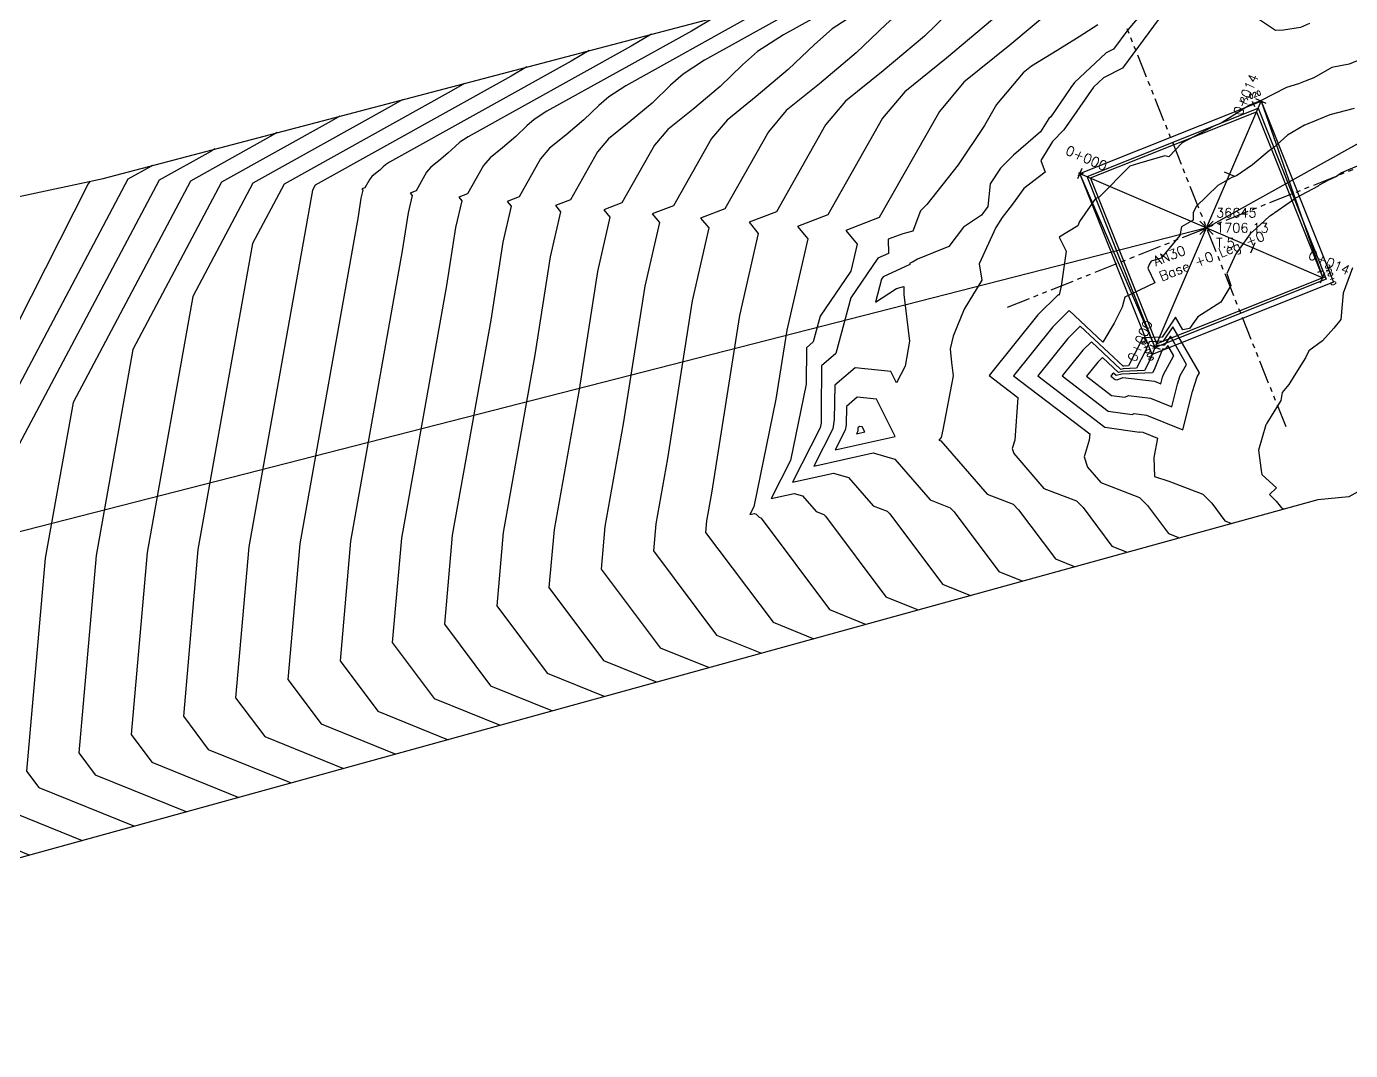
# Model space of a CAD drawing. Header units: metres. Extents: x 419533 to 423558, y 4805342 to 4807578.
# Drawn here: x 420567.4 to 420637.7, y 4805727.3 to 4805781.7 of the extents above; entities that cross this region are included whole.
import ezdxf

# ---------------------------------------------------------------- set-up
doc = ezdxf.new("R2010")
doc.units = ezdxf.units.M
doc.linetypes.add('PHANTOM', pattern=[2.5, 1.25, -0.25, 0.25, -0.25, 0.25, -0.25])
for name, color, linetype in [('_pieds', 253, 'Continuous'), ('C-ROAD-CNTR-N', 92, 'Continuous'), ('C-ROAD-STAN', 11, 'Continuous'), ('C-ROAD-STAN-MAJR', 11, 'Continuous'), ('C-ROAD-STAN-MINR', 11, 'Continuous'), ('C-TINN-BNDY', 110, 'Continuous'), ('C-TOPO-MAJR', 9, 'Continuous'), ('C-TOPO-MINR', 8, 'Continuous'), ('LS', 7, 'Continuous'), ('V-NODE', 1, 'Continuous'), ('V-NODE-TEXT', 11, 'Continuous')]:
    doc.layers.add(name, color=color, linetype=linetype)
doc.styles.get("Standard").update_dxf_attribs({"font": 'simplex.shx'})

# ---------------------------------------------------------------- blocks, each defined once
blk = doc.blocks.new('AeccTickTriangle')
at = {"color": 0, "linetype": 'ByBlock', "lineweight": -2}
blk.add_lwpolyline([(3.05311331771918e-16, 0.6666666666666667), (-0.5773502691896256, -0.333333333333333), (0.5773502691896257, -0.3333333333333335)], close=True, dxfattribs=at)
at = {"color": 0, "linetype": 'ByBlock', "lineweight": -2, "const_width": 0.0625}
blk.add_lwpolyline([(-0.03125, 0, 1), (0.03125, 0, 1)], format="xyb", close=True, dxfattribs=at)
blk = doc.blocks.new('AeccTickLine')
blk.add_line((0, -0.5), (0, 0.5))
blk = doc.blocks.new('AN30 +0 +0')
at = {"linetype": 'PHANTOM', "flags": 128}
for points in [[(0, -11.38231219537556), (0, 11.38231219444424)], [(-11.38231219508452, 0), (11.38231219508452, 0)]]:
    blk.add_lwpolyline(points, dxfattribs=at)
at = {"flags": 128}
blk.add_lwpolyline([(-4.74419642862631, -4.744196427986026), (-4.74419642862631, 4.744196428917348), (4.744196428568102, 4.744196428917348), (4.744196428568102, -4.744196427986026)], close=True, dxfattribs=at)
at = {"layer": 'LS', "insert": (-3.273187459330074, -0.3826382020488381), "char_height": 0.5157699281218149, "width": 9.13591657892082, "attachment_point": 1}
blk.add_mtext('AN30\\PBase +0 Leg +0', dxfattribs=at)
blk = doc.blocks.new('*U73')
at = {"color": 0, "linetype": 'ByBlock', "lineweight": -2, "transparency": 16777216}
for p, q in [((-0.7071067811865476, -0.7071067811865476), (0.7071067811865476, 0.7071067811865476)), ((-0.7071067811865476, 0.7071067811865476), (0.7071067811865476, -0.7071067811865476))]:
    blk.add_line(p, q, dxfattribs=at)
blk = doc.blocks.new('*U107', base_point=(420630.08, 4805770.97, 1706.13))
at = {"layer": 'V-NODE-TEXT', "linetype": 'ByBlock', "char_height": 0.5}
for s, insert, attachment_point in [('36645', (420630.5835533906, 4805771.52, 1706.13), 7), ('1706.13', (420630.5835533906, 4805770.97, 1706.13), 4), ('T.5', (420630.5835533906, 4805770.419999999, 1706.13), 1)]:
    blk.add_mtext(s, dxfattribs=dict(at, insert=insert, attachment_point=attachment_point))
blk = doc.blocks.new('*U108', base_point=(420630.08, 4805770.97, 1706.13))
at = {"layer": 'V-NODE-TEXT', "lineweight": -2}
blk.add_blockref('*U107', (420630.08, 4805770.97, 1706.13), dxfattribs=at)
blk = doc.blocks.new('*U109', base_point=(420630.08, 4805770.97, 1706.13))
at = {"layer": 'V-NODE', "lineweight": -2, "xscale": 0.5, "yscale": 0.5, "zscale": 0.5}
blk.add_blockref('*U73', (420630.08, 4805770.97, 1706.13), dxfattribs=at)
at = {"layer": 'V-NODE-TEXT', "lineweight": -2}
blk.add_blockref('*U108', (420630.08, 4805770.97, 1706.13), dxfattribs=at)
blk = doc.blocks.new('tower_bases_layout_1')
at = {"color": 31, "lineweight": 30, "true_color": 0xffbd7a, "elevation": 1718.013}
blk.add_lwpolyline([(423449.834, 4807399.592), (423130.593, 4807500.114), (421950.92, 4806612.998), (421795.045, 4806430.988), (421305.015, 4806147.038), (421305.015, 4806147.038), (420630.083, 4805770.97), (419765.157, 4805549.54), (419617.356, 4805580.088)], dxfattribs=at)
at = {"layer": '_pieds', "elevation": 1706.13, "flags": 128}
for points in [[(420627.1889878132, 4805764.243224112), (420623.3532241108, 4805773.861012185), (420632.9710121863, 4805777.696775888), (420636.8067758888, 4805768.078987814)], [(420627.3501951267, 4805764.618319545), (420623.7283195443, 4805773.699804872), (420632.8098048729, 4805777.321680455), (420636.4316804553, 4805768.240195127)]]:
    blk.add_lwpolyline(points, close=True, dxfattribs=at)
at = {"rotation": 21.7430891}
blk.add_blockref('AN30 +0 +0', (420630.08, 4805770.97, 1706.13), dxfattribs=at)
at = {"layer": 'V-NODE'}
blk.add_blockref('*U109', (420630.08, 4805770.97, 1706.13), dxfattribs=at)
blk = doc.blocks.new('leg_extensions_profiles_1')
at = {"layer": 'C-ROAD-CNTR-N', "color": 92, "linetype": 'Continuous', "lineweight": -3, "flags": 128}
blk.add_lwpolyline([(420627.3501951267, 4805764.618319545), (420623.3532241108, 4805773.861012185), (420632.9710121863, 4805777.696775888), (420636.2441327386, 4805768.320798784)], dxfattribs=at)
at = {"layer": 'C-ROAD-STAN', "color": 11, "linetype": 'Continuous', "lineweight": -3}
blk.add_circle((420627.3501951267, 4805764.618319545), 0.05, dxfattribs=at)
at = {"layer": 'C-TINN-BNDY', "color": 110, "linetype": 'Continuous', "lineweight": -3, "flags": 128}
for points in [[(420296.26, 4805703.792), (420365.403, 4805720.646), (420443.813, 4805743.55), (420493.397, 4805756.88), (420571.485, 4805773.595), (420628.982, 4805788.722), (420632.063, 4805789.238), (420633.817, 4805789.509), (420719.216, 4805820.939), (420765.286, 4805867.431), (420766.098, 4805868.385), (420768.036, 4805869.978), (420852.275, 4805909.574), (420915.396, 4805955.503), (420993.872, 4805994.451), (421033.053, 4806016.161), (421101.011, 4806050.421)], [(421153.82, 4806042.891), (421085.295, 4806009.979), (421037.348, 4805986.37), (420994.894, 4805949.359), (420921.637, 4805915.578), (420890.205, 4805900.173), (420841.568, 4805872.688), (420793.968, 4805840.145), (420761.057, 4805805.542), (420694.272, 4805788.321), (420637.63, 4805756.679), (420635.977, 4805756.526), (420540.025, 4805730.054), (420500.491, 4805719.481), (420422.087, 4805699.837), (420396.243, 4805692.836), (420350.788, 4805681.109)]]:
    blk.add_lwpolyline(points, dxfattribs=at)
at = {"layer": 'C-TOPO-MAJR', "color": 9, "linetype": 'Continuous', "lineweight": -3, "flags": 128}
for points, elevation in [([(420638.0688119508, 4805779.840827768), (420637.6485746479, 4805779.656661971), (420636.7277655173, 4805779.491439081), (420635.7794321881, 4805778.931606691), (420635.3051444522, 4805778.753365667), (420634.964651325, 4805778.613421897), (420634.3202166667, 4805778.426169047), (420634.2765416013, 4805778.40816091), (420632.973832, 4805777.722706666), (420632.3626763485, 4805777.487605809), (420631.9688753541, 4805777.23723796), (420630.8444509202, 4805776.533231596), (420630.4653832853, 4805776.37254611), (420628.7882551351, 4805775.490516757), (420628.0744031621, 4805774.744126482), (420627.8608780488, 4805774.784864112), (420626.4578666667, 4805774.391777777), (420626.0038624535, 4805774.247996282), (420624.367826087, 4805772.590369565), (420624.1763877551, 4805772.525954082), (420623.323831058, 4805771.311974403), (420623.242425, 4805771.080275), (420622.2442747253, 4805770.473065934), (420622.6220425532, 4805769.729106383), (420622.3590740741, 4805767.868407408), (420622.2402677165, 4805767.411125984), (420622.2339856558, 4805767.398592213), (420622.2252540107, 4805767.383740642), (420622.1987995405, 4805767.408541643), (420621.1118276235, 4805766.340582401), (420618.5279329321, 4805763.122407051), (420620.0593397075, 4805761.953967379), (420619.8915863193, 4805759.684461145), (420619.7594137011, 4805759.251342527), (420619.8445059246, 4805758.979124237), (420621.4424862035, 4805757.13139649), (420623.1643256869, 4805756.467698261), (420623.51643531, 4805756.113062443), (420625.0488569917, 4805754.067524952), (420625.8662751142, 4805753.736572899)], 1705), ([(420627.0753637306, 4805788.220379274), (420625.0409489085, 4805787.014459823), (420624.3402983217, 4805786.625079954), (420622.0468852763, 4805785.137716488), (420620.7047250689, 4805783.957256381), (420618.7057608832, 4805782.033235077), (420616.2635942857, 4805779.984791689), (420614.0462919659, 4805778.197750458), (420612.8666773819, 4805776.792352113), (420609.9627366259, 4805771.667173708), (420608.3507802329, 4805771.046297705), (420608.8959098827, 4805770.383850871), (420607.7851982484, 4805765.540466759), (420607.2091133005, 4805761.863305419), (420606.0365585403, 4805756.155073999), (420605.8241070111, 4805755.74001476), (420606.0757342309, 4805755.795668662), (420606.1670060719, 4805755.769713685), (420606.3165487477, 4805755.596799066), (420606.4016586842, 4805755.563992689), (420606.4190633423, 4805755.546463163), (420610.0541492415, 4805750.694205731), (420611.993161934, 4805749.909148227)], 1700), ([(420610.5247016696, 4805783.8660327), (420609.0959837696, 4805783.019146074), (420603.4191216293, 4805779.864284178), (420602.2837640502, 4805779.127962656), (420601.6193256198, 4805778.543574104), (420600.6297353918, 4805777.591084463), (420599.4207371428, 4805776.57699948), (420598.323058293, 4805775.692322031), (420597.7390883181, 4805774.996577465), (420596.3014880772, 4805772.459350183), (420595.5034866392, 4805772.151984584), (420595.7733538927, 4805771.824039281), (420595.2234944268, 4805769.426314689), (420594.4090416926, 4805764.227647169), (420592.7257527903, 4805754.794349798), (420592.3838861789, 4805750.8923243), (420595.0594414913, 4805747.32088651), (420598.1200487537, 4805746.081723555)], 1695), ([(420593.9740396085, 4805779.511686126), (420593.1510186307, 4805779.023832323), (420582.7455719675, 4805773.241104758), (420582.5966778672, 4805772.959948069), (420579.2191629067, 4805754.032060556), (420578.5166775068, 4805746.013974405), (420580.064733741, 4805743.94756729), (420584.2469355735, 4805742.254298883)], 1690), ([(420577.4233775475, 4805775.157339551), (420577.2060534918, 4805775.028518573), (420574.4584274521, 4805773.501551654), (420566.7128955845, 4805758.875665926), (420565.712573023, 4805753.269771313), (420564.6494688347, 4805741.13562451), (420565.0700259908, 4805740.574248069), (420570.3738223932, 4805738.426874212)], 1685)]:
    blk.add_lwpolyline(points, dxfattribs=dict(at, elevation=elevation))
for points, elevation in [([(420624.9853705933, 4805763.08457386), (420625.2164909586, 4805762.908232598), (420625.3355022831, 4805762.891205479), (420625.620631518, 4805763.025784473), (420627.3051201716, 4805762.817339056), (420627.647869641, 4805762.68004113), (420627.7362409178, 4805763.041625239), (420627.7821591368, 4805763.179928523), (420628.3165172637, 4805764.152131978), (420628.3314574912, 4805764.161893808), (420628.0144624697, 4805764.715205812), (420627.8986712223, 4805764.543117844), (420627.89448057, 4805764.522879533), (420627.7296460156, 4805764.517070699), (420627.2951920662, 4805763.425958825), (420627.2094350797, 4805763.260560364), (420625.5786457143, 4805763.19845551), (420625.2792256507, 4805763.117713174), (420625.1319797052, 4805763.255755887), (420625.0885676163, 4805763.213103137), (420624.9853705933, 4805763.08457386)], 1710), ([(420611.5548439223, 4805760.174958515), (420611.4800110701, 4805760.028760148), (420611.920815472, 4805760.1262555), (420611.7831697723, 4805760.401527951), (420611.6423873331, 4805760.415409737), (420611.5633612197, 4805760.346953871), (420611.5601582003, 4805760.212676343), (420611.5548439223, 4805760.174958515)], 1705)]:
    blk.add_lwpolyline(points, close=True, dxfattribs=dict(at, elevation=elevation))
at = {"layer": 'C-TOPO-MINR', "color": 8, "linetype": 'Continuous', "lineweight": -3, "flags": 128}
for points, elevation in [([(420622.3209659815, 4805782.9216652), (420619.6321657143, 4805780.66635013), (420617.1909387005, 4805778.698836145), (420615.8921951947, 4805777.151507042), (420612.6949863356, 4805771.508738413), (420610.9202389517, 4805770.825160329), (420611.5204210807, 4805770.095813189), (420611.1927790698, 4805768.667093024), (420609.5491884853, 4805766.26870802), (420609.1791466766, 4805764.905974378), (420608.8293583062, 4805764.603599349), (420608.8179783025, 4805762.664988513), (420607.9848606184, 4805758.609204764), (420606.9552878229, 4805756.597763837), (420608.1747120419, 4805756.867471204), (420608.6170294255, 4805756.741689397), (420609.3417362389, 4805755.903718551), (420609.7541920847, 4805755.744733804), (420609.8385377359, 4805755.659783019), (420613.0530907915, 4805751.368869575), (420614.76778457, 4805750.674633161)], 1701), ([(420624.2972830357, 4805781.752649107), (420623.303697609, 4805781.104534458), (420622.1337924528, 4805780.389509434), (420620.7747735849, 4805779.553886792), (420620.3355854351, 4805779.199921831), (420618.9177130074, 4805777.510661973), (420618.2857938144, 4805776.39538488), (420616.8920821918, 4805774.316767124), (420615.2182303082, 4805772.203215754), (420614.8922, 4805771.874745455), (420614.4775257143, 4805770.792451428), (420613.9385555555, 4805770.640873738), (420613.1691229135, 4805770.365412747), (420613.1804179105, 4805769.612910448), (420612.6236849475, 4805769.353343057), (420611.1852405757, 4805767.2543146), (420610.3818945414, 4805764.295874118), (420609.6225179153, 4805763.639429968), (420609.6083779528, 4805761.230653544), (420609.6024370478, 4805760.612772794), (420609.5644174645, 4805760.342930664), (420608.0864686347, 4805757.455512915), (420610.2736898529, 4805757.939273747), (420611.0670527791, 4805757.713665109), (420612.36692373, 4805756.210638036), (420613.1067254853, 4805755.925474918), (420613.2580121294, 4805755.773102875), (420616.0520323415, 4805752.043533419), (420617.5424072061, 4805751.440118096)], 1702), ([(420627.1178333969, 4805782.909611514), (420625.8941863388, 4805781.488402186), (420625.1269730348, 4805780.457363346), (420624.7365130517, 4805780.25616991), (420623.0590266344, 4805778.682513317), (420622.8763763201, 4805778.419585326), (420621.799195882, 4805776.865213689), (420621.7050701553, 4805776.768052328), (420621.264403255, 4805776.059358046), (420619.8154055158, 4805774.83114811), (420619.1310000001, 4805774.1285), (420618.5775086207, 4805773.303900862), (420618.4695711539, 4805772.095511538), (420618.120984917, 4805771.641524887), (420617.164974943, 4805770.998833713), (420616.3882904809, 4805769.96964475), (420614.732544, 4805769.296496), (420614.454637744, 4805769.136639914), (420614.3201092564, 4805769.088477997), (420614.3210608496, 4805769.025080367), (420612.9078156359, 4805768.36617853), (420612.8212926662, 4805768.23992118), (420612.4893777778, 4805767.017595556), (420613.6079555555, 4805767.754733333), (420614.0042033898, 4805767.849067796), (420613.9954166667, 4805767.431), (420614.3086506469, 4805764.946036968), (420614.0760013908, 4805763.618148818), (420613.6175447316, 4805762.731164016), (420613.3102919254, 4805763.345627329), (420611.4097289961, 4805763.533031452), (420610.342876466, 4805762.608877248), (420610.2996357039, 4805760.796130624), (420610.2278929504, 4805760.286939948), (420609.2176494465, 4805758.313261992), (420612.372667664, 4805759.01107629), (420613.5170761326, 4805758.685640821), (420615.3921112212, 4805756.51755752), (420616.4592588858, 4805756.106216032), (420616.6774865229, 4805755.886422731), (420619.0509738916, 4805752.718197264), (420620.3170298421, 4805752.205603031)], 1703), ([(420635.543220339, 4805781.819661017), (420635.0635724638, 4805781.60242029), (420634.1603684211, 4805781.457707603), (420633.7312067308, 4805781.440269231), (420632.6229222798, 4805782.189373056)], 1704), ([(420627.5668639344, 4805782.092773771), (420625.60275, 4805779.45325), (420624.6031480778, 4805778.93818225), (420624.0699225182, 4805778.437961259), (420622.9052812674, 4805776.761441913), (420622.4959126321, 4805776.170722871), (420621.8902340425, 4805775.545510638), (420621.270470489, 4805774.548787521), (420621.5008144765, 4805773.91739494), (420620.3736993958, 4805773.060827039), (420619.7654158126, 4805772.230363836), (420619.2200515127, 4805771.525381031), (420618.8804068582, 4805770.977231696), (420617.9944163265, 4805769.060995919), (420618.1468623088, 4805768.188216968), (420617.2007597766, 4805766.645815643), (420616.6237270955, 4805765.209748538), (420616.4663559322, 4805764.549937853), (420616.5325454546, 4805763.82106993), (420616.6161597633, 4805763.106071006), (420616.0643529412, 4805760.232397058), (420615.9852795699, 4805759.826928315), (420615.8527933579, 4805759.690121771), (420615.9670994862, 4805759.657616534), (420618.4172987123, 4805756.824477006), (420619.8117922864, 4805756.286957147), (420620.0969609165, 4805755.999742587), (420622.0499154416, 4805753.392861107), (420623.0916524782, 4805752.971087964)], 1704), ([(420637.9040738377, 4805777.302817685), (420636.6289194805, 4805776.974122077), (420636.6225333333, 4805776.970165431), (420636.6175016465, 4805776.96815697), (420635.5048065934, 4805776.511876923), (420635.4582142857, 4805776.495571428), (420635.2938100471, 4805776.427784145), (420635.2710823137, 4805776.415825362), (420634.36948, 4805775.88516), (420633.637, 4805775.212384615), (420633.4240708899, 4805775.066425339), (420632.5143415638, 4805774.307122085), (420631.657515689, 4805773.736813097), (420631.4234688857, 4805773.634784371), (420630.6671753681, 4805773.214607765), (420629.5253968254, 4805772.096), (420629.3553106267, 4805771.758833787), (420629.3581680328, 4805771.382905737), (420628.7460740741, 4805771.020773662), (420628.6505563218, 4805770.567724138), (420627.6576977777, 4805769.363466666), (420627.1423741496, 4805769.190069728), (420627.026049488, 4805769.02443174), (420626.9587435897, 4805768.832864469), (420627.3259240374, 4805768.055499479), (420625.72904037, 4805767.28244323), (420625.5914488189, 4805766.752858268), (420625.1663627049, 4805765.904739754), (420624.5755213904, 4805764.899783422), (420622.7854355734, 4805766.577984491), (420621.9071756221, 4805765.715086549), (420619.8194204643, 4805763.114840413), (420623.8737379078, 4805760.021458942), (420623.8492410423, 4805759.690045137), (420623.5819225979, 4805758.814064947), (420623.7540211849, 4805758.263504847), (420624.4676736946, 4805757.438315975), (420626.5168590875, 4805756.648439375), (420626.9359097035, 4805756.2263823), (420628.0477985417, 4805754.742188795), (420628.6408977503, 4805754.502057834)], 1706), ([(420638.1925258019, 4805774.291582985), (420637.2475681818, 4805773.889928571), (420636.9670958084, 4805773.68697006), (420636.523253012, 4805773.484554217), (420636.0596756756, 4805773.232874517), (420636.0027517517, 4805773.182876877), (420634.8005525555, 4805772.540352941), (420634.6941967044, 4805772.451254377), (420633.4626355749, 4805771.611535792), (420633.391130719, 4805771.563956427), (420632.5122325315, 4805770.757915235), (420632.492998776, 4805770.747407589), (420632.4868666667, 4805770.729777778), (420632.3963205128, 4805770.640942308), (420631.6291798715, 4805769.5884197), (420631.1579563107, 4805768.549101942), (420631.3556996527, 4805767.911097223), (420630.8315369128, 4805767.024236578), (420629.6084273684, 4805766.248762106), (420629.1702058823, 4805765.617231618), (420628.8070133333, 4805765.558156667), (420628.4285060532, 4805766.218837772), (420627.7168764828, 4805765.161219959), (420627.7165012953, 4805765.159408031), (420626.6764390185, 4805765.122755831), (420626.6090258599, 4805764.953450666), (420625.9277342445, 4805763.639451784), (420625.6872171428, 4805763.630292245), (420625.6430571505, 4805763.618383955), (420623.3720716063, 4805765.747427341), (420622.7025236206, 4805765.089590696), (420621.1109079966, 4805763.107273775), (420624.6754951697, 4805760.387548923), (420626.5110159817, 4805760.124938356), (420626.5366222479, 4805760.137024334), (420626.6878991416, 4805760.118304721), (420627.4722712456, 4805759.804102445), (420627.2809407407, 4805758.763377778), (420627.3113409611, 4805757.765496568), (420628.0710069204, 4805757.522384083), (420629.869392488, 4805756.829180489), (420630.355384097, 4805756.339702156), (420631.0467400918, 4805755.41685264), (420631.4155203864, 4805755.267542767)], 1707), ([(420637.8268625, 4805768.843275), (420637.3271555555, 4805767.491577778), (420637.2001666667, 4805766.104111111), (420636.8403378996, 4805765.633022831), (420636.2384263566, 4805764.959728682), (420635.5120091743, 4805764.431348624), (420635.3316031746, 4805764.061888888), (420634.9116666667, 4805763.384333333), (420634.4421083123, 4805762.642088161), (420634.0874935065, 4805762.223201298), (420634.0161858407, 4805761.798610619), (420633.271173913, 4805760.586130435), (420633.2552061069, 4805760.542633588), (420633.2235949367, 4805760.498240506), (420632.8341122449, 4805759.162316326), (420632.9683571429, 4805758.0785), (420633.0063015873, 4805757.874285715), (420633.0193444109, 4805757.857102719), (420633.7921686047, 4805757.165174419), (420633.4222453609, 4805756.808164949), (420633.7748584906, 4805756.453022012), (420634.0456816418, 4805756.091516484), (420634.1901430224, 4805756.033027702)], 1708), ([(420623.7652313184, 4805787.34950996), (420621.8519558807, 4805786.215397074), (420620.1560629832, 4805785.272920799), (420618.0942610311, 4805783.935765722), (420616.8876451791, 4805782.874519926), (420615.0905557849, 4805781.144804955), (420612.8950228571, 4805779.303233246), (420610.9016452313, 4805777.696664773), (420609.8411595692, 4805776.433197184), (420607.2304869161, 4805771.825609002), (420605.7813215142, 4805771.26743508), (420606.2713986847, 4805770.671888554), (420605.2728574841, 4805766.317636346), (420603.7938166356, 4805756.876890064), (420603.5310246972, 4805755.404181192), (420603.4776531166, 4805754.795004216), (420607.0552076914, 4805750.019541887), (420609.2185392979, 4805749.143663293)], 1699), ([(420620.4550989062, 4805786.478640645), (420618.6629628529, 4805785.416334324), (420615.9718276447, 4805783.920761644), (420614.1416367859, 4805782.733814956), (420613.0705652893, 4805781.791783471), (420611.4753506866, 4805780.256374831), (420609.5264514286, 4805778.621674805), (420607.7569984967, 4805777.195579087), (420606.8156417564, 4805776.074042254), (420604.4982372064, 4805771.984044298), (420603.2118627955, 4805771.488572456), (420603.6468874867, 4805770.959926235), (420602.7605167197, 4805767.094805932), (420601.4476228998, 4805758.71457934), (420600.8297067205, 4805755.251723344), (420600.7042113821, 4805753.819334237), (420604.0562661414, 4805749.344878043), (420606.4439166618, 4805748.378178358)], 1698), ([(420617.1449664939, 4805785.60777133), (420615.4739698251, 4805784.617271573), (420611.7875923063, 4805782.568602488), (420610.1890125406, 4805781.53186419), (420609.2534853995, 4805780.709047016), (420607.8601455883, 4805779.367944708), (420606.15788, 4805777.940116364), (420604.6123517621, 4805776.694493402), (420603.7901239436, 4805775.714887324), (420601.7659874966, 4805772.142479593), (420600.6424040767, 4805771.709709832), (420601.0223762887, 4805771.247963917), (420600.2481759554, 4805767.871975518), (420599.1014291641, 4805760.552268616), (420598.1283887438, 4805755.099265495), (420597.9307696477, 4805752.843664258), (420601.0573245913, 4805748.670214199), (420603.6692940258, 4805747.612693424)], 1697), ([(420613.8348340818, 4805784.736902015), (420612.2849767974, 4805783.818208824), (420607.6033569677, 4805781.216443334), (420606.2363882954, 4805780.329913422), (420605.4364055097, 4805779.62631056), (420604.2449404901, 4805778.479514586), (420602.7893085714, 4805777.258557922), (420601.4677050275, 4805776.193407716), (420600.7646061309, 4805775.355732394), (420599.0337377869, 4805772.300914888), (420598.072945358, 4805771.930847208), (420598.3978650906, 4805771.536001599), (420597.7358351911, 4805768.649145103), (420596.7552354283, 4805762.389957893), (420595.427070767, 4805754.946807646), (420595.1573279133, 4805751.867994279), (420598.0583830413, 4805747.995550354), (420600.8946713898, 4805746.84720849)], 1696), ([(420607.2145692573, 4805782.995163385), (420605.9069907418, 4805782.220083323), (420599.2348862908, 4805778.512125023), (420598.3311398049, 4805777.92601189), (420597.80224573, 4805777.460837649), (420597.0145302935, 4805776.702654339), (420596.0521657143, 4805775.895441039), (420595.1784115584, 4805775.191236345), (420594.7135705054, 4805774.637422535), (420593.5692383674, 4805772.617785478), (420592.9340279205, 4805772.373121959), (420593.1488426946, 4805772.112076964), (420592.7111536624, 4805770.203484275), (420592.0628479568, 4805766.065336444), (420590.0244348136, 4805754.64189195), (420589.6104444445, 4805749.91665432), (420592.0604999412, 4805746.646222666), (420595.3454261177, 4805745.316238621)], 1694), ([(420603.9044368452, 4805782.124294071), (420602.717997714, 4805781.421020573), (420595.0506509523, 4805777.159965868), (420594.3785155597, 4805776.724061124), (420593.9851658402, 4805776.378101193), (420593.3993251952, 4805775.814224216), (420592.6835942857, 4805775.213882597), (420592.0337648237, 4805774.69015066), (420591.6880526926, 4805774.278267605), (420590.8369886577, 4805772.776220773), (420590.3645692018, 4805772.594259335), (420590.5243314966, 4805772.400114646), (420590.1988128981, 4805770.980653862), (420589.7166542211, 4805767.90302572), (420587.3231168368, 4805754.489434102), (420586.83700271, 4805748.940984342), (420589.0615583911, 4805745.971558822), (420592.5708034816, 4805744.550753687)], 1693), ([(420600.5943044329, 4805781.253424755), (420599.5290046863, 4805780.621957824), (420590.8664156138, 4805775.807806713), (420590.4258913145, 4805775.522110357), (420590.1680859504, 4805775.295364738), (420589.7841200969, 4805774.925794094), (420589.3150228572, 4805774.532324156), (420588.8891180892, 4805774.189064974), (420588.6625348799, 4805773.919112676), (420588.1047389479, 4805772.934656069), (420587.795110483, 4805772.815396711), (420587.8998202986, 4805772.688152328), (420587.6864721337, 4805771.757823447), (420587.3704604854, 4805769.740714996), (420584.6217988601, 4805754.336976252), (420584.0635609757, 4805747.965314363), (420586.0626168411, 4805745.296894978), (420589.7961808455, 4805743.785268752)], 1692), ([(420597.2841720207, 4805780.38255544), (420596.3400116585, 4805779.822895073), (420586.6821802753, 4805774.455647558), (420586.4732670692, 4805774.320159591), (420586.3510060606, 4805774.212628283), (420586.1689149986, 4805774.037363971), (420585.9464514286, 4805773.850765713), (420585.7444713546, 4805773.687979288), (420585.6370170671, 4805773.559957746), (420585.3724892382, 4805773.093091363), (420585.2256517643, 4805773.036534087), (420585.2753091006, 4805772.97619001), (420585.1741313695, 4805772.534993033), (420585.0242667496, 4805771.578404273), (420581.9204808834, 4805754.184518404), (420581.2901192412, 4805746.989644384), (420583.0636752911, 4805744.622231133), (420587.0215582095, 4805743.019783818)], 1691), ([(420590.6639071963, 4805778.640816811), (420589.9620256029, 4805778.224769574), (420581.0881430644, 4805773.293194138), (420579.4199214107, 4805770.14309164), (420576.5178449299, 4805753.879602707), (420575.7432357724, 4805745.038304426), (420577.065792191, 4805743.272903445), (420581.4723129374, 4805741.488813949)], 1689), ([(420587.3537747841, 4805777.769947495), (420586.7730325751, 4805777.425706823), (420579.4307141614, 4805773.345283517), (420576.2431649542, 4805767.326235212), (420573.8165269532, 4805753.727144859), (420572.969794038, 4805744.062634448), (420574.066850641, 4805742.598239602), (420578.6976903013, 4805740.723329015)], 1688), ([(420584.0436423719, 4805776.899078181), (420583.5840395474, 4805776.626644073), (420577.7732852583, 4805773.397372896), (420573.0664084976, 4805764.509378783), (420571.1152089765, 4805753.574687011), (420570.1963523036, 4805743.086964468), (420571.0679090909, 4805741.923575757), (420575.9230676653, 4805739.95784408)], 1687), ([(420580.7335099597, 4805776.028208866), (420580.3950465196, 4805775.827581324), (420576.1158563552, 4805773.449462275), (420569.8896520411, 4805761.692522354), (420568.4138909997, 4805753.422229161), (420567.4229105691, 4805742.111294489), (420568.0689675409, 4805741.248911913), (420573.1484450292, 4805739.192359146)], 1686), ([(420574.1132451353, 4805774.286470236), (420574.017060464, 4805774.229455823), (420572.800998549, 4805773.553641032), (420563.536139128, 4805756.058809497), (420563.0112550463, 4805753.117313465), (420561.8760271003, 4805740.159954531), (420562.0710844408, 4805739.899584224), (420567.5991997571, 4805737.661389277)], 1684), ([(420570.7879971836, 4805773.445804194), (420570.6832000145, 4805773.300394154), (420563.8723032258, 4805759.8754), (420560.3593826715, 4805753.241953068), (420560.3099370695, 4805752.964855616), (420559.7887991632, 4805747.016648536), (420559.1343128519, 4805739.376110549), (420559.1875676182, 4805739.17818781), (420564.8245771211, 4805736.895904343)], 1683)]:
    blk.add_lwpolyline(points, dxfattribs=dict(at, elevation=elevation))
for points, elevation in [([(420622.4023955288, 4805763.099707137), (420624.8558270994, 4805761.227776814), (420626.1191780822, 4805761.047027397), (420626.2312920046, 4805761.09994438), (420626.8936394849, 4805761.017982833), (420628.823192053, 4805760.245046358), (420629.3206896112, 4805762.280630975), (420629.579192178, 4805763.059227242), (420629.6917996128, 4805763.264103581), (420629.694948027, 4805763.266160731), (420628.2904915254, 4805765.717627119), (420627.7774747293, 4805764.955185921), (420627.7758277202, 4805764.947231865), (420627.0275080175, 4805764.920860787), (420626.8377479287, 4805764.444286719), (420626.3549678563, 4805763.513154645), (420625.6510266667, 4805763.486346667), (420625.5217799839, 4805763.451493694), (420623.9587076393, 4805764.91687019), (420623.4978716192, 4805764.464094843), (420622.4023955288, 4805763.099707137)], 1708), ([(420623.6938830611, 4805763.092140499), (420625.036159029, 4805762.068004706), (420625.7273401826, 4805761.969116438), (420625.9259617613, 4805762.062864427), (420627.0993798283, 4805761.917660944), (420628.235530847, 4805761.462543744), (420628.5284652645, 4805762.661128107), (420628.6806756575, 4805763.119577883), (420629.0041584382, 4805763.708117779), (420629.0132027591, 4805763.71402727), (420628.1524769976, 4805765.216416465), (420627.8380729757, 4805764.749151883), (420627.8351541451, 4805764.735055699), (420627.3785770165, 4805764.718965744), (420627.0664699975, 4805763.935122772), (420626.782201468, 4805763.386857505), (420625.6148361905, 4805763.342401088), (420625.4005028173, 4805763.284603435), (420624.5453436722, 4805764.086313038), (420624.2932196177, 4805763.83859899), (420623.6938830611, 4805763.092140499)], 1709), ([(420610.8913684363, 4805760.230949231), (420610.3488302583, 4805759.171011071), (420613.5446621718, 4805759.877852377), (420612.5467308489, 4805761.873577639), (420611.5260581646, 4805761.974220594), (420610.9531188429, 4805761.477915559), (420610.9298969521, 4805760.504403483), (420610.8913684363, 4805760.230949231)], 1704)]:
    blk.add_lwpolyline(points, close=True, dxfattribs=dict(at, elevation=elevation))
at = {"layer": 'C-ROAD-STAN', "color": 11, "linetype": 'Continuous', "lineweight": -3, "xscale": 0.02999999999999999, "yscale": 0.02999999999999999, "zscale": 0.02999999999999999}
for p in [(420632.9710121863, 4805777.696775888), (420623.3532241108, 4805773.861012185)]:
    blk.add_blockref('AeccTickTriangle', p, dxfattribs=at)
at = {"layer": 'C-ROAD-STAN-MAJR', "color": 11, "linetype": 'Continuous', "lineweight": -3}
for p, xscale, yscale, zscale, rotation in [((420632.5768276957, 4805777.539567334), 0.3, 0.3, 0.3, 21.74308910325897), ((420636.2441327386, 4805768.320798784), 0.3, 0.3, 0.3, 289.2439145713701), ((420627.3501951267, 4805764.618319545), 0.2999999999999999, 0.2999999999999999, 0.2999999999999999, 113.3859049608225)]:
    blk.add_blockref('AeccTickLine', p, dxfattribs=dict(at, xscale=xscale, yscale=yscale, zscale=zscale, rotation=rotation))
at = {"layer": 'C-ROAD-STAN-MINR', "color": 11, "linetype": 'Continuous', "lineweight": -3}
for p, xscale, yscale, zscale, rotation in [((420623.3809740613, 4805773.796842527), 0.2999999999999999, 0.2999999999999999, 0.2999999999999999, 113.3859049608225), ((420636.1270452829, 4805768.656200211), 0.3, 0.3, 0.3, 289.2439145713701)]:
    blk.add_blockref('AeccTickLine', p, dxfattribs=dict(at, xscale=xscale, yscale=yscale, zscale=zscale, rotation=rotation))
at = {"layer": 'C-ROAD-STAN-MAJR', "color": 11, "linetype": 'Continuous', "lineweight": -3, "char_height": 0.254}
for s, insert, attachment_point, rotation in [('0+020', (420632.4606930616, 4805777.830763139), 8, 21.743089103258974), ('0+030', (420636.5401156225, 4805768.424125365), 2, 109.24391457137007), ('0+000', (420627.0624484312, 4805764.493884464), 2, 293.3859049608225)]:
    blk.add_mtext(s, dxfattribs=dict(at, insert=insert, attachment_point=attachment_point, rotation=rotation))

msp = doc.modelspace()

# ---------------------------------------------------------------- linework, layer by layer
at = {"layer": 'C-ROAD-CNTR-N', "color": 92, "linetype": 'Continuous', "lineweight": -3, "flags": 128}
for points in [[(420627.3501951267, 4805764.618319545), (420630.08, 4805770.97), (420632.9710121863, 4805777.696775888)], [(420623.3532241108, 4805773.861012185), (420630.08, 4805770.97), (420636.2441327386, 4805768.320798784)]]:
    msp.add_lwpolyline(points, dxfattribs=at)
at = {"layer": 'C-ROAD-STAN', "color": 11, "linetype": 'Continuous', "lineweight": -3}
for centre in [(420623.3532241108, 4805773.861012185), (420627.3501951267, 4805764.618319545)]:
    msp.add_circle(centre, 0.05, dxfattribs=at)
at = {"layer": 'C-TOPO-MAJR', "color": 9, "linetype": 'Continuous', "lineweight": -3, "flags": 128}
for points, elevation in [([(420627.0753637306, 4805788.220379274), (420625.0409489085, 4805787.014459823), (420624.3402983217, 4805786.625079954), (420622.0468852763, 4805785.137716488), (420620.7047250689, 4805783.957256381), (420618.7057608832, 4805782.033235077), (420616.2635942857, 4805779.984791689), (420614.0462919659, 4805778.197750458), (420612.8666773819, 4805776.792352113), (420609.9627366259, 4805771.667173708), (420608.3507802329, 4805771.046297705), (420608.8959098827, 4805770.383850871), (420607.7851982484, 4805765.540466759), (420607.2091133005, 4805761.863305419), (420606.0365585403, 4805756.155073999), (420605.8241070111, 4805755.74001476), (420606.0757342309, 4805755.795668662), (420606.1670060719, 4805755.769713685), (420606.3165487477, 4805755.596799066), (420606.4016586842, 4805755.563992689), (420606.4190633423, 4805755.546463163), (420610.0541492415, 4805750.694205731), (420611.993161934, 4805749.909148227)], 1700), ([(420610.5247016696, 4805783.8660327), (420609.0959837696, 4805783.019146074), (420603.4191216293, 4805779.864284178), (420602.2837640502, 4805779.127962656), (420601.6193256198, 4805778.543574104), (420600.6297353918, 4805777.591084463), (420599.4207371428, 4805776.57699948), (420598.323058293, 4805775.692322031), (420597.7390883181, 4805774.996577465), (420596.3014880772, 4805772.459350183), (420595.5034866392, 4805772.151984584), (420595.7733538927, 4805771.824039281), (420595.2234944268, 4805769.426314689), (420594.4090416926, 4805764.227647169), (420592.7257527903, 4805754.794349798), (420592.3838861789, 4805750.8923243), (420595.0594414913, 4805747.32088651), (420598.1200487537, 4805746.081723555)], 1695), ([(420638.0688119508, 4805779.840827768), (420637.6485746479, 4805779.656661971), (420636.7277655173, 4805779.491439081), (420635.7794321881, 4805778.931606691), (420635.3051444522, 4805778.753365667), (420634.964651325, 4805778.613421897), (420634.3202166667, 4805778.426169047), (420634.2765416013, 4805778.40816091), (420632.973832, 4805777.722706666), (420632.3626763485, 4805777.487605809), (420631.9688753541, 4805777.23723796), (420630.8444509202, 4805776.533231596), (420630.4653832853, 4805776.37254611), (420628.7882551351, 4805775.490516757), (420628.0744031621, 4805774.744126482), (420627.8608780488, 4805774.784864112), (420626.4578666667, 4805774.391777777), (420626.0038624535, 4805774.247996282), (420624.367826087, 4805772.590369565), (420624.1763877551, 4805772.525954082), (420623.323831058, 4805771.311974403), (420623.242425, 4805771.080275), (420622.2442747253, 4805770.473065934), (420622.6220425532, 4805769.729106383), (420622.3590740741, 4805767.868407408), (420622.2402677165, 4805767.411125984), (420622.2339856558, 4805767.398592213), (420622.2252540107, 4805767.383740642), (420622.1987995405, 4805767.408541643), (420621.1118276235, 4805766.340582401), (420618.5279329321, 4805763.122407051), (420620.0593397075, 4805761.953967379), (420619.8915863193, 4805759.684461145), (420619.7594137011, 4805759.251342527), (420619.8445059246, 4805758.979124237), (420621.4424862035, 4805757.13139649), (420623.1643256869, 4805756.467698261), (420623.51643531, 4805756.113062443), (420625.0488569917, 4805754.067524952), (420625.8662751142, 4805753.736572899)], 1705), ([(420593.9740396085, 4805779.511686126), (420593.1510186307, 4805779.023832323), (420582.7455719675, 4805773.241104758), (420582.5966778672, 4805772.959948069), (420579.2191629067, 4805754.032060556), (420578.5166775068, 4805746.013974405), (420580.064733741, 4805743.94756729), (420584.2469355735, 4805742.254298883)], 1690), ([(420577.4233775475, 4805775.157339551), (420577.2060534918, 4805775.028518573), (420574.4584274521, 4805773.501551654), (420566.7128955845, 4805758.875665926), (420565.712573023, 4805753.269771313), (420564.6494688347, 4805741.13562451), (420565.0700259908, 4805740.574248069), (420570.3738223932, 4805738.426874212)], 1685)]:
    msp.add_lwpolyline(points, dxfattribs=dict(at, elevation=elevation))
for points, elevation in [([(420624.9853705933, 4805763.08457386), (420625.2164909586, 4805762.908232598), (420625.3355022831, 4805762.891205479), (420625.620631518, 4805763.025784473), (420627.3051201716, 4805762.817339056), (420627.647869641, 4805762.68004113), (420627.7362409178, 4805763.041625239), (420627.7821591368, 4805763.179928523), (420628.3165172637, 4805764.152131978), (420628.3314574912, 4805764.161893808), (420628.0144624697, 4805764.715205812), (420627.8986712223, 4805764.543117844), (420627.89448057, 4805764.522879533), (420627.7296460156, 4805764.517070699), (420627.2951920662, 4805763.425958825), (420627.2094350797, 4805763.260560364), (420625.5786457143, 4805763.19845551), (420625.2792256507, 4805763.117713174), (420625.1319797052, 4805763.255755887), (420625.0885676163, 4805763.213103137), (420624.9853705933, 4805763.08457386)], 1710), ([(420611.5548439223, 4805760.174958515), (420611.4800110701, 4805760.028760148), (420611.920815472, 4805760.1262555), (420611.7831697723, 4805760.401527951), (420611.6423873331, 4805760.415409737), (420611.5633612197, 4805760.346953871), (420611.5601582003, 4805760.212676343), (420611.5548439223, 4805760.174958515)], 1705)]:
    msp.add_lwpolyline(points, close=True, dxfattribs=dict(at, elevation=elevation))
at = {"layer": 'C-TOPO-MINR', "color": 8, "linetype": 'Continuous', "lineweight": -3, "flags": 128}
for points, elevation in [([(420623.7652313184, 4805787.34950996), (420621.8519558807, 4805786.215397074), (420620.1560629832, 4805785.272920799), (420618.0942610311, 4805783.935765722), (420616.8876451791, 4805782.874519926), (420615.0905557849, 4805781.144804955), (420612.8950228571, 4805779.303233246), (420610.9016452313, 4805777.696664773), (420609.8411595692, 4805776.433197184), (420607.2304869161, 4805771.825609002), (420605.7813215142, 4805771.26743508), (420606.2713986847, 4805770.671888554), (420605.2728574841, 4805766.317636346), (420603.7938166356, 4805756.876890064), (420603.5310246972, 4805755.404181192), (420603.4776531166, 4805754.795004216), (420607.0552076914, 4805750.019541887), (420609.2185392979, 4805749.143663293)], 1699), ([(420620.4550989062, 4805786.478640645), (420618.6629628529, 4805785.416334324), (420615.9718276447, 4805783.920761644), (420614.1416367859, 4805782.733814956), (420613.0705652893, 4805781.791783471), (420611.4753506866, 4805780.256374831), (420609.5264514286, 4805778.621674805), (420607.7569984967, 4805777.195579087), (420606.8156417564, 4805776.074042254), (420604.4982372064, 4805771.984044298), (420603.2118627955, 4805771.488572456), (420603.6468874867, 4805770.959926235), (420602.7605167197, 4805767.094805932), (420601.4476228998, 4805758.71457934), (420600.8297067205, 4805755.251723344), (420600.7042113821, 4805753.819334237), (420604.0562661414, 4805749.344878043), (420606.4439166618, 4805748.378178358)], 1698), ([(420617.1449664939, 4805785.60777133), (420615.4739698251, 4805784.617271573), (420611.7875923063, 4805782.568602488), (420610.1890125406, 4805781.53186419), (420609.2534853995, 4805780.709047016), (420607.8601455883, 4805779.367944708), (420606.15788, 4805777.940116364), (420604.6123517621, 4805776.694493402), (420603.7901239436, 4805775.714887324), (420601.7659874966, 4805772.142479593), (420600.6424040767, 4805771.709709832), (420601.0223762887, 4805771.247963917), (420600.2481759554, 4805767.871975518), (420599.1014291641, 4805760.552268616), (420598.1283887438, 4805755.099265495), (420597.9307696477, 4805752.843664258), (420601.0573245913, 4805748.670214199), (420603.6692940258, 4805747.612693424)], 1697), ([(420613.8348340818, 4805784.736902015), (420612.2849767974, 4805783.818208824), (420607.6033569677, 4805781.216443334), (420606.2363882954, 4805780.329913422), (420605.4364055097, 4805779.62631056), (420604.2449404901, 4805778.479514586), (420602.7893085714, 4805777.258557922), (420601.4677050275, 4805776.193407716), (420600.7646061309, 4805775.355732394), (420599.0337377869, 4805772.300914888), (420598.072945358, 4805771.930847208), (420598.3978650906, 4805771.536001599), (420597.7358351911, 4805768.649145103), (420596.7552354283, 4805762.389957893), (420595.427070767, 4805754.946807646), (420595.1573279133, 4805751.867994279), (420598.0583830413, 4805747.995550354), (420600.8946713898, 4805746.84720849)], 1696), ([(420607.2145692573, 4805782.995163385), (420605.9069907418, 4805782.220083323), (420599.2348862908, 4805778.512125023), (420598.3311398049, 4805777.92601189), (420597.80224573, 4805777.460837649), (420597.0145302935, 4805776.702654339), (420596.0521657143, 4805775.895441039), (420595.1784115584, 4805775.191236345), (420594.7135705054, 4805774.637422535), (420593.5692383674, 4805772.617785478), (420592.9340279205, 4805772.373121959), (420593.1488426946, 4805772.112076964), (420592.7111536624, 4805770.203484275), (420592.0628479568, 4805766.065336444), (420590.0244348136, 4805754.64189195), (420589.6104444445, 4805749.91665432), (420592.0604999412, 4805746.646222666), (420595.3454261177, 4805745.316238621)], 1694), ([(420622.3209659815, 4805782.9216652), (420619.6321657143, 4805780.66635013), (420617.1909387005, 4805778.698836145), (420615.8921951947, 4805777.151507042), (420612.6949863356, 4805771.508738413), (420610.9202389517, 4805770.825160329), (420611.5204210807, 4805770.095813189), (420611.1927790698, 4805768.667093024), (420609.5491884853, 4805766.26870802), (420609.1791466766, 4805764.905974378), (420608.8293583062, 4805764.603599349), (420608.8179783025, 4805762.664988513), (420607.9848606184, 4805758.609204764), (420606.9552878229, 4805756.597763837), (420608.1747120419, 4805756.867471204), (420608.6170294255, 4805756.741689397), (420609.3417362389, 4805755.903718551), (420609.7541920847, 4805755.744733804), (420609.8385377359, 4805755.659783019), (420613.0530907915, 4805751.368869575), (420614.76778457, 4805750.674633161)], 1701), ([(420627.1178333969, 4805782.909611514), (420625.8941863388, 4805781.488402186), (420625.1269730348, 4805780.457363346), (420624.7365130517, 4805780.25616991), (420623.0590266344, 4805778.682513317), (420622.8763763201, 4805778.419585326), (420621.799195882, 4805776.865213689), (420621.7050701553, 4805776.768052328), (420621.264403255, 4805776.059358046), (420619.8154055158, 4805774.83114811), (420619.1310000001, 4805774.1285), (420618.5775086207, 4805773.303900862), (420618.4695711539, 4805772.095511538), (420618.120984917, 4805771.641524887), (420617.164974943, 4805770.998833713), (420616.3882904809, 4805769.96964475), (420614.732544, 4805769.296496), (420614.454637744, 4805769.136639914), (420614.3201092564, 4805769.088477997), (420614.3210608496, 4805769.025080367), (420612.9078156359, 4805768.36617853), (420612.8212926662, 4805768.23992118), (420612.4893777778, 4805767.017595556), (420613.6079555555, 4805767.754733333), (420614.0042033898, 4805767.849067796), (420613.9954166667, 4805767.431), (420614.3086506469, 4805764.946036968), (420614.0760013908, 4805763.618148818), (420613.6175447316, 4805762.731164016), (420613.3102919254, 4805763.345627329), (420611.4097289961, 4805763.533031452), (420610.342876466, 4805762.608877248), (420610.2996357039, 4805760.796130624), (420610.2278929504, 4805760.286939948), (420609.2176494465, 4805758.313261992), (420612.372667664, 4805759.01107629), (420613.5170761326, 4805758.685640821), (420615.3921112212, 4805756.51755752), (420616.4592588858, 4805756.106216032), (420616.6774865229, 4805755.886422731), (420619.0509738916, 4805752.718197264), (420620.3170298421, 4805752.205603031)], 1703), ([(420603.9044368452, 4805782.124294071), (420602.717997714, 4805781.421020573), (420595.0506509523, 4805777.159965868), (420594.3785155597, 4805776.724061124), (420593.9851658402, 4805776.378101193), (420593.3993251952, 4805775.814224216), (420592.6835942857, 4805775.213882597), (420592.0337648237, 4805774.69015066), (420591.6880526926, 4805774.278267605), (420590.8369886577, 4805772.776220773), (420590.3645692018, 4805772.594259335), (420590.5243314966, 4805772.400114646), (420590.1988128981, 4805770.980653862), (420589.7166542211, 4805767.90302572), (420587.3231168368, 4805754.489434102), (420586.83700271, 4805748.940984342), (420589.0615583911, 4805745.971558822), (420592.5708034816, 4805744.550753687)], 1693), ([(420624.2972830357, 4805781.752649107), (420623.303697609, 4805781.104534458), (420622.1337924528, 4805780.389509434), (420620.7747735849, 4805779.553886792), (420620.3355854351, 4805779.199921831), (420618.9177130074, 4805777.510661973), (420618.2857938144, 4805776.39538488), (420616.8920821918, 4805774.316767124), (420615.2182303082, 4805772.203215754), (420614.8922, 4805771.874745455), (420614.4775257143, 4805770.792451428), (420613.9385555555, 4805770.640873738), (420613.1691229135, 4805770.365412747), (420613.1804179105, 4805769.612910448), (420612.6236849475, 4805769.353343057), (420611.1852405757, 4805767.2543146), (420610.3818945414, 4805764.295874118), (420609.6225179153, 4805763.639429968), (420609.6083779528, 4805761.230653544), (420609.6024370478, 4805760.612772794), (420609.5644174645, 4805760.342930664), (420608.0864686347, 4805757.455512915), (420610.2736898529, 4805757.939273747), (420611.0670527791, 4805757.713665109), (420612.36692373, 4805756.210638036), (420613.1067254853, 4805755.925474918), (420613.2580121294, 4805755.773102875), (420616.0520323415, 4805752.043533419), (420617.5424072061, 4805751.440118096)], 1702), ([(420627.5668639344, 4805782.092773771), (420625.60275, 4805779.45325), (420624.6031480778, 4805778.93818225), (420624.0699225182, 4805778.437961259), (420622.9052812674, 4805776.761441913), (420622.4959126321, 4805776.170722871), (420621.8902340425, 4805775.545510638), (420621.270470489, 4805774.548787521), (420621.5008144765, 4805773.91739494), (420620.3736993958, 4805773.060827039), (420619.7654158126, 4805772.230363836), (420619.2200515127, 4805771.525381031), (420618.8804068582, 4805770.977231696), (420617.9944163265, 4805769.060995919), (420618.1468623088, 4805768.188216968), (420617.2007597766, 4805766.645815643), (420616.6237270955, 4805765.209748538), (420616.4663559322, 4805764.549937853), (420616.5325454546, 4805763.82106993), (420616.6161597633, 4805763.106071006), (420616.0643529412, 4805760.232397058), (420615.9852795699, 4805759.826928315), (420615.8527933579, 4805759.690121771), (420615.9670994862, 4805759.657616534), (420618.4172987123, 4805756.824477006), (420619.8117922864, 4805756.286957147), (420620.0969609165, 4805755.999742587), (420622.0499154416, 4805753.392861107), (420623.0916524782, 4805752.971087964)], 1704), ([(420635.543220339, 4805781.819661017), (420635.0635724638, 4805781.60242029), (420634.1603684211, 4805781.457707603), (420633.7312067308, 4805781.440269231), (420632.6229222798, 4805782.189373056)], 1704), ([(420600.5943044329, 4805781.253424755), (420599.5290046863, 4805780.621957824), (420590.8664156138, 4805775.807806713), (420590.4258913145, 4805775.522110357), (420590.1680859504, 4805775.295364738), (420589.7841200969, 4805774.925794094), (420589.3150228572, 4805774.532324156), (420588.8891180892, 4805774.189064974), (420588.6625348799, 4805773.919112676), (420588.1047389479, 4805772.934656069), (420587.795110483, 4805772.815396711), (420587.8998202986, 4805772.688152328), (420587.6864721337, 4805771.757823447), (420587.3704604854, 4805769.740714996), (420584.6217988601, 4805754.336976252), (420584.0635609757, 4805747.965314363), (420586.0626168411, 4805745.296894978), (420589.7961808455, 4805743.785268752)], 1692), ([(420597.2841720207, 4805780.38255544), (420596.3400116585, 4805779.822895073), (420586.6821802753, 4805774.455647558), (420586.4732670692, 4805774.320159591), (420586.3510060606, 4805774.212628283), (420586.1689149986, 4805774.037363971), (420585.9464514286, 4805773.850765713), (420585.7444713546, 4805773.687979288), (420585.6370170671, 4805773.559957746), (420585.3724892382, 4805773.093091363), (420585.2256517643, 4805773.036534087), (420585.2753091006, 4805772.97619001), (420585.1741313695, 4805772.534993033), (420585.0242667496, 4805771.578404273), (420581.9204808834, 4805754.184518404), (420581.2901192412, 4805746.989644384), (420583.0636752911, 4805744.622231133), (420587.0215582095, 4805743.019783818)], 1691), ([(420590.6639071963, 4805778.640816811), (420589.9620256029, 4805778.224769574), (420581.0881430644, 4805773.293194138), (420579.4199214107, 4805770.14309164), (420576.5178449299, 4805753.879602707), (420575.7432357724, 4805745.038304426), (420577.065792191, 4805743.272903445), (420581.4723129374, 4805741.488813949)], 1689), ([(420587.3537747841, 4805777.769947495), (420586.7730325751, 4805777.425706823), (420579.4307141614, 4805773.345283517), (420576.2431649542, 4805767.326235212), (420573.8165269532, 4805753.727144859), (420572.969794038, 4805744.062634448), (420574.066850641, 4805742.598239602), (420578.6976903013, 4805740.723329015)], 1688), ([(420584.0436423719, 4805776.899078181), (420583.5840395474, 4805776.626644073), (420577.7732852583, 4805773.397372896), (420573.0664084976, 4805764.509378783), (420571.1152089765, 4805753.574687011), (420570.1963523036, 4805743.086964468), (420571.0679090909, 4805741.923575757), (420575.9230676653, 4805739.95784408)], 1687), ([(420637.9040738377, 4805777.302817685), (420636.6289194805, 4805776.974122077), (420636.6225333333, 4805776.970165431), (420636.6175016465, 4805776.96815697), (420635.5048065934, 4805776.511876923), (420635.4582142857, 4805776.495571428), (420635.2938100471, 4805776.427784145), (420635.2710823137, 4805776.415825362), (420634.36948, 4805775.88516), (420633.637, 4805775.212384615), (420633.4240708899, 4805775.066425339), (420632.5143415638, 4805774.307122085), (420631.657515689, 4805773.736813097), (420631.4234688857, 4805773.634784371), (420630.6671753681, 4805773.214607765), (420629.5253968254, 4805772.096), (420629.3553106267, 4805771.758833787), (420629.3581680328, 4805771.382905737), (420628.7460740741, 4805771.020773662), (420628.6505563218, 4805770.567724138), (420627.6576977777, 4805769.363466666), (420627.1423741496, 4805769.190069728), (420627.026049488, 4805769.02443174), (420626.9587435897, 4805768.832864469), (420627.3259240374, 4805768.055499479), (420625.72904037, 4805767.28244323), (420625.5914488189, 4805766.752858268), (420625.1663627049, 4805765.904739754), (420624.5755213904, 4805764.899783422), (420622.7854355734, 4805766.577984491), (420621.9071756221, 4805765.715086549), (420619.8194204643, 4805763.114840413), (420623.8737379078, 4805760.021458942), (420623.8492410423, 4805759.690045137), (420623.5819225979, 4805758.814064947), (420623.7540211849, 4805758.263504847), (420624.4676736946, 4805757.438315975), (420626.5168590875, 4805756.648439375), (420626.9359097035, 4805756.2263823), (420628.0477985417, 4805754.742188795), (420628.6408977503, 4805754.502057834)], 1706), ([(420580.7335099597, 4805776.028208866), (420580.3950465196, 4805775.827581324), (420576.1158563552, 4805773.449462275), (420569.8896520411, 4805761.692522354), (420568.4138909997, 4805753.422229161), (420567.4229105691, 4805742.111294489), (420568.0689675409, 4805741.248911913), (420573.1484450292, 4805739.192359146)], 1686), ([(420574.1132451353, 4805774.286470236), (420574.017060464, 4805774.229455823), (420572.800998549, 4805773.553641032), (420563.536139128, 4805756.058809497), (420563.0112550463, 4805753.117313465), (420561.8760271003, 4805740.159954531), (420562.0710844408, 4805739.899584224), (420567.5991997571, 4805737.661389277)], 1684), ([(420638.1925258019, 4805774.291582985), (420637.2475681818, 4805773.889928571), (420636.9670958084, 4805773.68697006), (420636.523253012, 4805773.484554217), (420636.0596756756, 4805773.232874517), (420636.0027517517, 4805773.182876877), (420634.8005525555, 4805772.540352941), (420634.6941967044, 4805772.451254377), (420633.4626355749, 4805771.611535792), (420633.391130719, 4805771.563956427), (420632.5122325315, 4805770.757915235), (420632.492998776, 4805770.747407589), (420632.4868666667, 4805770.729777778), (420632.3963205128, 4805770.640942308), (420631.6291798715, 4805769.5884197), (420631.1579563107, 4805768.549101942), (420631.3556996527, 4805767.911097223), (420630.8315369128, 4805767.024236578), (420629.6084273684, 4805766.248762106), (420629.1702058823, 4805765.617231618), (420628.8070133333, 4805765.558156667), (420628.4285060532, 4805766.218837772), (420627.7168764828, 4805765.161219959), (420627.7165012953, 4805765.159408031), (420626.6764390185, 4805765.122755831), (420626.6090258599, 4805764.953450666), (420625.9277342445, 4805763.639451784), (420625.6872171428, 4805763.630292245), (420625.6430571505, 4805763.618383955), (420623.3720716063, 4805765.747427341), (420622.7025236206, 4805765.089590696), (420621.1109079966, 4805763.107273775), (420624.6754951697, 4805760.387548923), (420626.5110159817, 4805760.124938356), (420626.5366222479, 4805760.137024334), (420626.6878991416, 4805760.118304721), (420627.4722712456, 4805759.804102445), (420627.2809407407, 4805758.763377778), (420627.3113409611, 4805757.765496568), (420628.0710069204, 4805757.522384083), (420629.869392488, 4805756.829180489), (420630.355384097, 4805756.339702156), (420631.0467400918, 4805755.41685264), (420631.4155203864, 4805755.267542767)], 1707), ([(420570.7879971836, 4805773.445804194), (420570.6832000145, 4805773.300394154), (420563.8723032258, 4805759.8754), (420560.3593826715, 4805753.241953068), (420560.3099370695, 4805752.964855616), (420559.7887991632, 4805747.016648536), (420559.1343128519, 4805739.376110549), (420559.1875676182, 4805739.17818781), (420564.8245771211, 4805736.895904343)], 1683), ([(420637.8268625, 4805768.843275), (420637.3271555555, 4805767.491577778), (420637.2001666667, 4805766.104111111), (420636.8403378996, 4805765.633022831), (420636.2384263566, 4805764.959728682), (420635.5120091743, 4805764.431348624), (420635.3316031746, 4805764.061888888), (420634.9116666667, 4805763.384333333), (420634.4421083123, 4805762.642088161), (420634.0874935065, 4805762.223201298), (420634.0161858407, 4805761.798610619), (420633.271173913, 4805760.586130435), (420633.2552061069, 4805760.542633588), (420633.2235949367, 4805760.498240506), (420632.8341122449, 4805759.162316326), (420632.9683571429, 4805758.0785), (420633.0063015873, 4805757.874285715), (420633.0193444109, 4805757.857102719), (420633.7921686047, 4805757.165174419), (420633.4222453609, 4805756.808164949), (420633.7748584906, 4805756.453022012), (420634.0456816418, 4805756.091516484), (420634.1901430224, 4805756.033027702)], 1708)]:
    msp.add_lwpolyline(points, dxfattribs=dict(at, elevation=elevation))
for points, elevation in [([(420622.4023955288, 4805763.099707137), (420624.8558270994, 4805761.227776814), (420626.1191780822, 4805761.047027397), (420626.2312920046, 4805761.09994438), (420626.8936394849, 4805761.017982833), (420628.823192053, 4805760.245046358), (420629.3206896112, 4805762.280630975), (420629.579192178, 4805763.059227242), (420629.6917996128, 4805763.264103581), (420629.694948027, 4805763.266160731), (420628.2904915254, 4805765.717627119), (420627.7774747293, 4805764.955185921), (420627.7758277202, 4805764.947231865), (420627.0275080175, 4805764.920860787), (420626.8377479287, 4805764.444286719), (420626.3549678563, 4805763.513154645), (420625.6510266667, 4805763.486346667), (420625.5217799839, 4805763.451493694), (420623.9587076393, 4805764.91687019), (420623.4978716192, 4805764.464094843), (420622.4023955288, 4805763.099707137)], 1708), ([(420623.6938830611, 4805763.092140499), (420625.036159029, 4805762.068004706), (420625.7273401826, 4805761.969116438), (420625.9259617613, 4805762.062864427), (420627.0993798283, 4805761.917660944), (420628.235530847, 4805761.462543744), (420628.5284652645, 4805762.661128107), (420628.6806756575, 4805763.119577883), (420629.0041584382, 4805763.708117779), (420629.0132027591, 4805763.71402727), (420628.1524769976, 4805765.216416465), (420627.8380729757, 4805764.749151883), (420627.8351541451, 4805764.735055699), (420627.3785770165, 4805764.718965744), (420627.0664699975, 4805763.935122772), (420626.782201468, 4805763.386857505), (420625.6148361905, 4805763.342401088), (420625.4005028173, 4805763.284603435), (420624.5453436722, 4805764.086313038), (420624.2932196177, 4805763.83859899), (420623.6938830611, 4805763.092140499)], 1709), ([(420610.8913684363, 4805760.230949231), (420610.3488302583, 4805759.171011071), (420613.5446621718, 4805759.877852377), (420612.5467308489, 4805761.873577639), (420611.5260581646, 4805761.974220594), (420610.9531188429, 4805761.477915559), (420610.9298969521, 4805760.504403483), (420610.8913684363, 4805760.230949231)], 1704)]:
    msp.add_lwpolyline(points, close=True, dxfattribs=dict(at, elevation=elevation))

# ---------------------------------------------------------------- block references
for name in ['leg_extensions_profiles_1', 'tower_bases_layout_1']:
    msp.add_blockref(name, (0, 0))
at = {"layer": 'C-ROAD-STAN', "color": 11, "linetype": 'Continuous', "lineweight": -3, "xscale": 0.02999999999999999, "yscale": 0.02999999999999999, "zscale": 0.02999999999999999}
msp.add_blockref('AeccTickTriangle', (420630.08, 4805770.97), dxfattribs=at)
msp.add_blockref('AeccTickTriangle', (420630.08, 4805770.97), dxfattribs=at)
at = {"layer": 'C-ROAD-STAN-MAJR', "color": 11, "linetype": 'Continuous', "lineweight": -3}
for p, xscale, yscale, zscale, rotation in [((420632.9710121863, 4805777.696775888), 0.6, 0.6, 0.6, 66.74308909954429), ((420623.3532241108, 4805773.861012185), 0.6000000000000001, 0.6000000000000001, 0.6000000000000001, 336.743089109595), ((420636.2441327386, 4805768.320798784), 0.6, 0.6, 0.6, 336.7430891004038), ((420627.3501951267, 4805764.618319545), 0.6, 0.6, 0.6, 66.7430890954119)]:
    msp.add_blockref('AeccTickLine', p, dxfattribs=dict(at, xscale=xscale, yscale=yscale, zscale=zscale, rotation=rotation))
at = {"layer": 'C-ROAD-STAN-MINR', "color": 11, "linetype": 'Continuous', "lineweight": -3, "xscale": 0.6, "yscale": 0.6, "zscale": 0.6}
for p, rotation in [((420631.2987418895, 4805773.805755448), 66.74308909954429), ((420632.540660014, 4805769.912465423), 336.7430891004038)]:
    msp.add_blockref('AeccTickLine', p, dxfattribs=dict(at, rotation=rotation))

# ---------------------------------------------------------------- texts
at = {"layer": 'C-ROAD-STAN-MAJR', "color": 11, "linetype": 'Continuous', "lineweight": -3, "char_height": 0.508, "attachment_point": 8}
for s, insert, rotation in [('0+014', (420632.3949599552, 4805777.94434977), 66.74308909954428), ('0+000', (420623.6007979928, 4805774.437064416), 336.7430891095951), ('0+014', (420636.4917066206, 4805768.896851014), 336.74308910040384), ('0+000', (420626.7741428956, 4805764.865893427), 66.7430890954119)]:
    msp.add_mtext(s, dxfattribs=dict(at, insert=insert, rotation=rotation))

doc.saveas('drawing.dxf')
